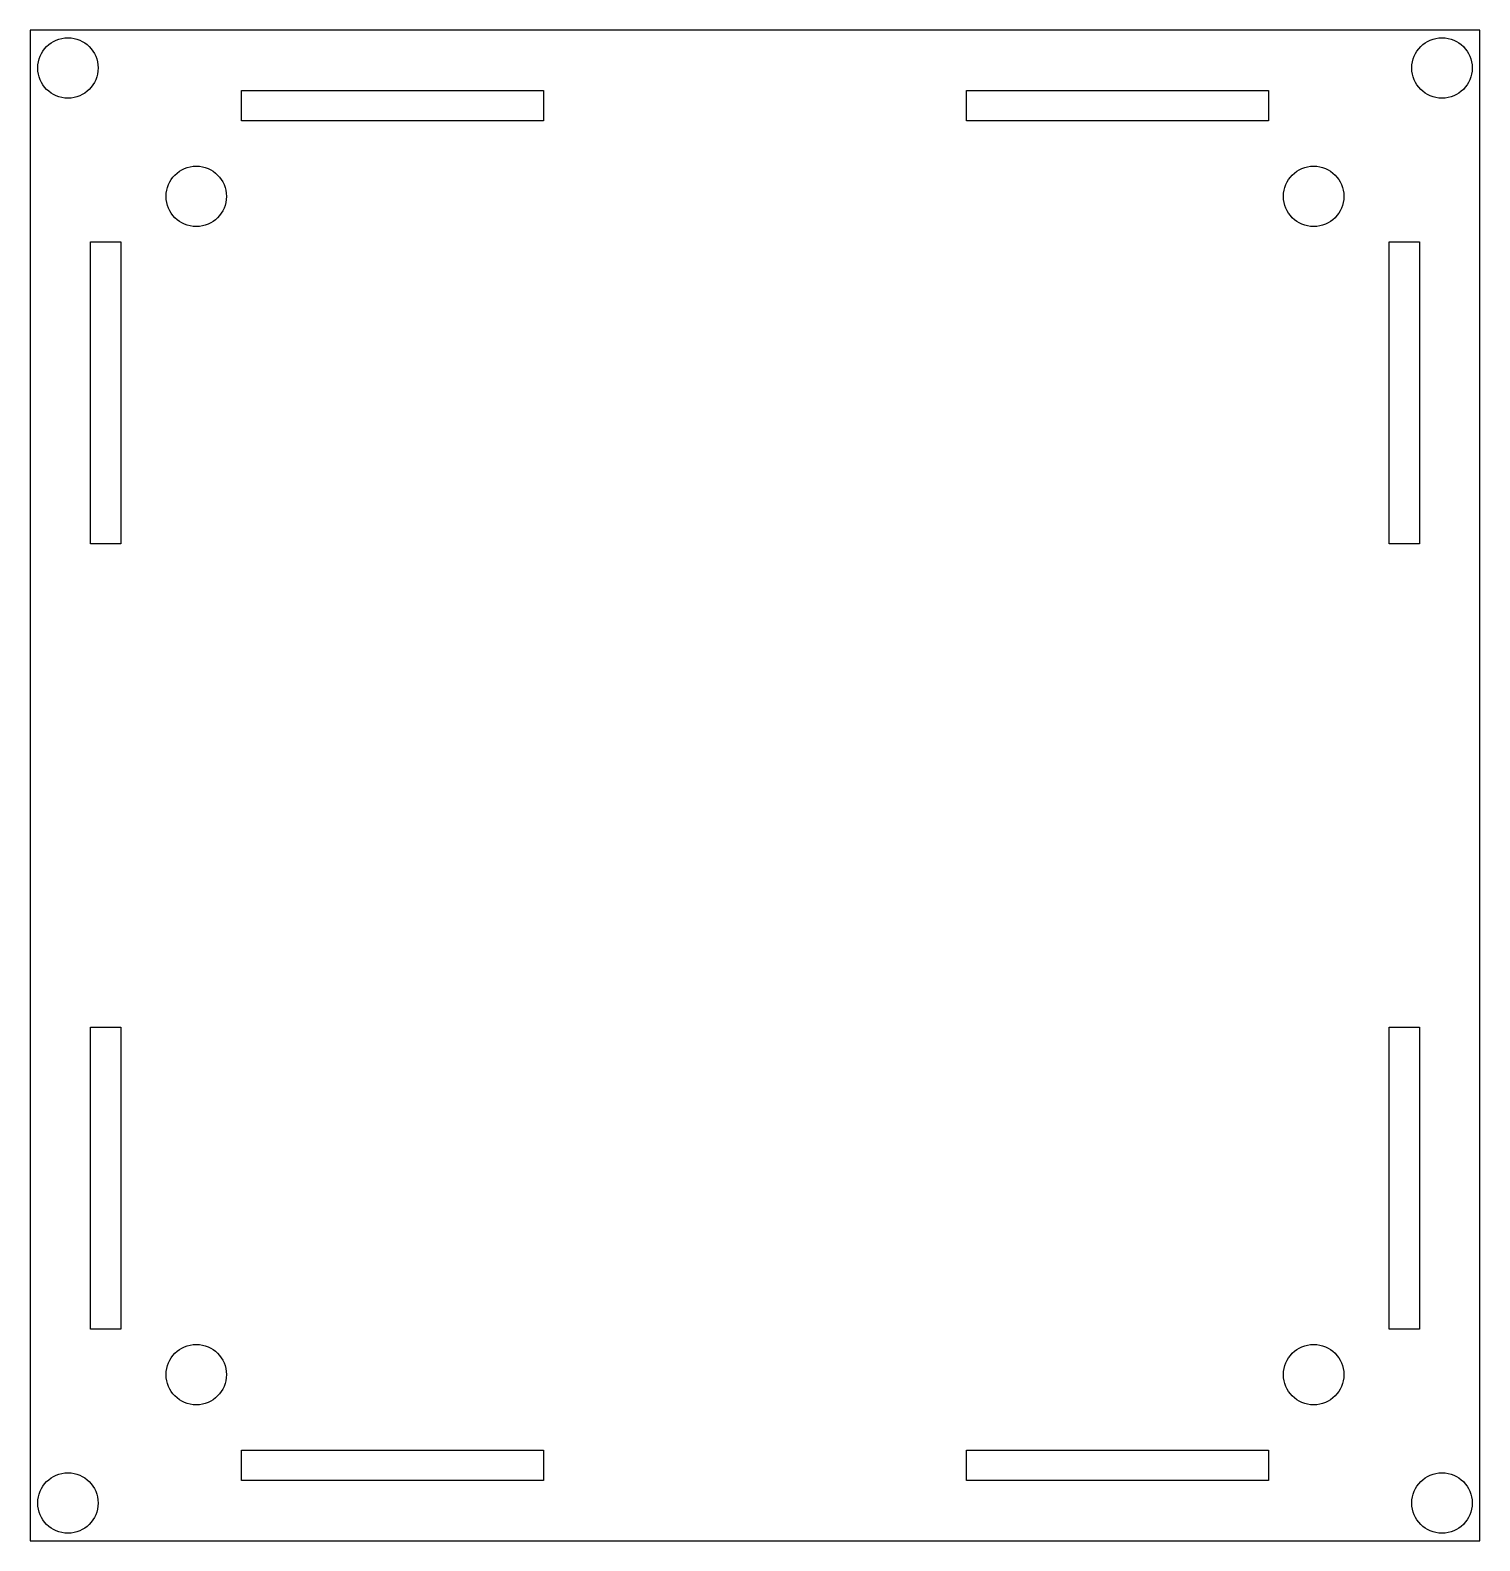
# Model space of a CAD drawing. Header units: millimetres. Extents: x -87 to 153, y -160 to 90.
import ezdxf

# ---------------------------------------------------------------- set-up
doc = ezdxf.new("R2010")
doc.units = ezdxf.units.MM

msp = doc.modelspace()

# ---------------------------------------------------------------- linework, layer by layer
for points in [[(-86.86, 89.58), (-86.86, -160.42), (153.14, -160.42), (153.14, 89.58)], [(-51.86, 74.58), (-51.86, 79.58), (-1.86, 79.58), (-1.86, 74.58)], [(68.14, 74.58), (68.14, 79.58), (118.14, 79.58), (118.14, 74.58)], [(-71.86, 4.58), (-76.86, 4.58), (-76.86, 54.58), (-71.86, 54.58)], [(138.14, 54.58), (143.14, 54.58), (143.14, 4.58), (138.14, 4.58)], [(-76.86, -75.42), (-71.86, -75.42), (-71.86, -125.42), (-76.86, -125.42)], [(143.14, -125.42), (138.14, -125.42), (138.14, -75.42), (143.14, -75.42)], [(-1.86, -145.42), (-1.86, -150.42), (-51.86, -150.42), (-51.86, -145.42)], [(118.14, -145.42), (118.14, -150.42), (68.14, -150.42), (68.14, -145.42)]]:
    msp.add_lwpolyline(points, close=True)
for centre in [(-80.61, 83.33), (146.89, 83.33), (-59.36, 62.08), (125.64, 62.08), (-59.36, -132.92), (125.64, -132.92), (-80.61, -154.17), (146.89, -154.17)]:
    msp.add_circle(centre, 5)

doc.saveas('drawing.dxf')
